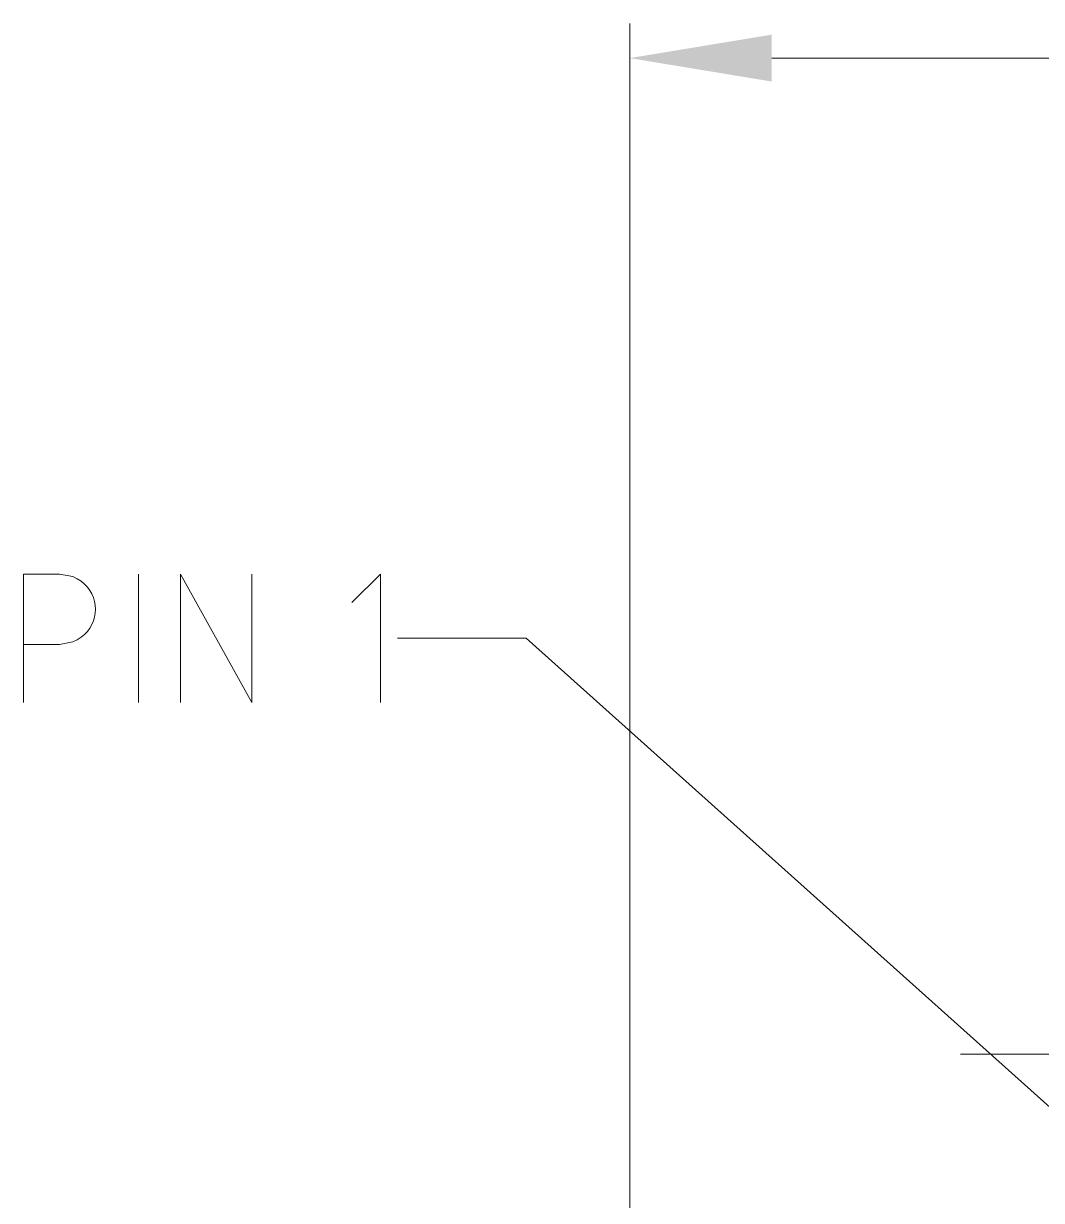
# Model space of a CAD drawing. Header units: inches. Extents: x 0 to 139, y 0 to 117.
# Drawn here: x 11.54 to 16, y 60.41 to 65.57 of the extents above; entities that cross this region are included whole.
import ezdxf

# ---------------------------------------------------------------- set-up
doc = ezdxf.new("R2010")
doc.units = ezdxf.units.IN
doc.header["$MEASUREMENT"] = 0
doc.layers.add('Color-7-Line_Weight-20', color=7, linetype='Continuous', lineweight=20)

msp = doc.modelspace()

# ---------------------------------------------------------------- hatches: boundary and pattern name
at = {"layer": 'Color-7-Line_Weight-20'}
msp.add_hatch(color=256, dxfattribs=at).paths.add_polyline_path([(14.8146, 65.5195), (14.8146, 65.3141), (14.1928, 65.4168)])

# ---------------------------------------------------------------- linework, layer by layer
at = {"layer": 'Color-7-Line_Weight-20', "linetype": 'Continuous'}
for p, q in [((14.1928, 59.8316), (14.1928, 65.5682)), ((14.8146, 65.4168), (37.4691, 65.4168)), ((12.0409, 62.5944), (12.0409, 63.1567)), ((16.269, 61.0535), (15.6419, 61.0535))]:
    msp.add_line(p, q, dxfattribs=at)
for points in [[(11.5381, 62.5944), (11.5381, 63.1567), (11.6949, 63.1567), (11.7544, 63.1459), (11.7732, 63.1364), (11.79, 63.1254), (11.8048, 63.113), (11.8176, 63.0994), (11.8285, 63.0848), (11.8373, 63.0694), (11.8442, 63.0533), (11.8492, 63.0367), (11.8521, 63.0197), (11.8531, 63.0026), (11.8521, 62.9855), (11.8491, 62.9685), (11.8441, 62.9519), (11.8372, 62.9358), (11.8283, 62.9204), (11.8175, 62.9058), (11.8046, 62.8923), (11.7899, 62.8799), (11.7731, 62.8689), (11.7544, 62.8594), (11.6949, 62.8486), (11.5381, 62.8486)], [(12.5384, 63.1567), (12.5384, 62.5944), (12.2248, 63.1567), (12.2248, 62.5944)], [(13.1007, 62.5944), (13.1007, 63.1567), (12.9763, 63.0324)], [(16.4258, 60.4696), (13.7387, 62.8756), (13.1764, 62.8756)]]:
    msp.add_lwpolyline(points, dxfattribs=at)

doc.saveas('drawing.dxf')
